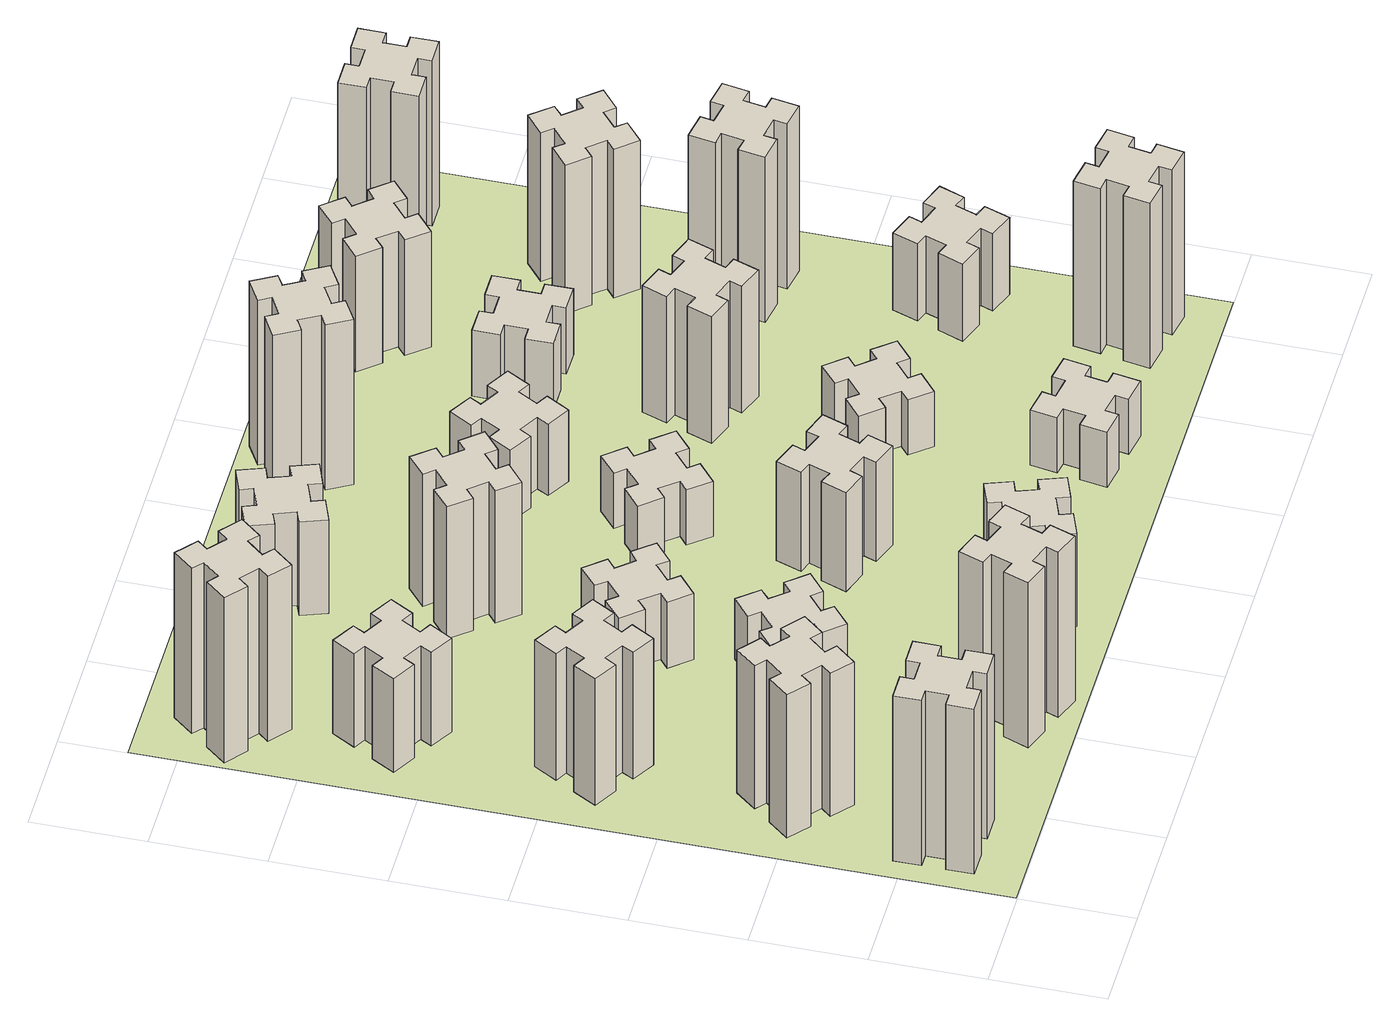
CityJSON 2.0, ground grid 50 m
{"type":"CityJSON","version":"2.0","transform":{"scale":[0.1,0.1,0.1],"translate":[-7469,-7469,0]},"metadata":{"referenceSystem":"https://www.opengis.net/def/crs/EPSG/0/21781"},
"CityObjects":{
"building1":{"type":"Building","attributes":{"class":"1000","function":"1000","usage":"1000","yearOfConstruction":2016,"roofType":"1000","measuredHeight":90,"storeysAboveGround":30,"storeysBelowGround":0},"geometry":[{"type":"Solid","lod":"1","boundaries":[[[[0,1,2,3,4,5,6,7,8,9,10,11,12,13,14,15,16,17,18,19]],[[17,16,20,21]],[[16,15,22,20]],[[15,14,23,22]],[[14,13,24,23]],[[13,12,25,24]],[[12,11,26,25]],[[11,10,27,26]],[[10,9,28,27]],[[9,8,29,28]],[[8,7,30,29]],[[7,6,31,30]],[[6,5,32,31]],[[5,4,33,32]],[[4,3,34,33]],[[3,2,35,34]],[[2,1,36,35]],[[1,0,37,36]],[[0,19,38,37]],[[19,18,39,38]],[[18,17,21,39]],[[24,25,26,27,28,29,30,31,32,33,34,35,36,37,38,39,21,20,22,23]]]]}]},
"building2":{"type":"Building","attributes":{"class":"1000","function":"1000","usage":"1000","yearOfConstruction":2016,"roofType":"1000","measuredHeight":78,"storeysAboveGround":30,"storeysBelowGround":0},"geometry":[{"type":"Solid","lod":"1","boundaries":[[[[40,41,42,43,44,45,46,47,48,49,50,51,52,53,54,55,56,57,58,59]],[[57,56,60,61]],[[56,55,62,60]],[[55,54,63,62]],[[54,53,64,63]],[[53,52,65,64]],[[52,51,66,65]],[[51,50,67,66]],[[50,49,68,67]],[[49,48,69,68]],[[48,47,70,69]],[[47,46,71,70]],[[46,45,72,71]],[[45,44,73,72]],[[44,43,74,73]],[[43,42,75,74]],[[42,41,76,75]],[[41,40,77,76]],[[40,59,78,77]],[[59,58,79,78]],[[58,57,61,79]],[[64,65,66,67,68,69,70,71,72,73,74,75,76,77,78,79,61,60,62,63]]]]}]},
"building3":{"type":"Building","attributes":{"class":"1000","function":"1000","usage":"1000","yearOfConstruction":2016,"roofType":"1000","measuredHeight":69,"storeysAboveGround":30,"storeysBelowGround":0},"geometry":[{"type":"Solid","lod":"1","boundaries":[[[[80,81,82,83,84,85,86,87,88,89,90,91,92,93,94,95,96,97,98,99]],[[97,96,100,101]],[[96,95,102,100]],[[95,94,103,102]],[[94,93,104,103]],[[93,92,105,104]],[[92,91,106,105]],[[91,90,107,106]],[[90,89,108,107]],[[89,88,109,108]],[[88,87,110,109]],[[87,86,111,110]],[[86,85,112,111]],[[85,84,113,112]],[[84,83,114,113]],[[83,82,115,114]],[[82,81,116,115]],[[81,80,117,116]],[[80,99,118,117]],[[99,98,119,118]],[[98,97,101,119]],[[104,105,106,107,108,109,110,111,112,113,114,115,116,117,118,119,101,100,102,103]]]]}]},
"building4":{"type":"Building","attributes":{"class":"1000","function":"1000","usage":"1000","yearOfConstruction":2016,"roofType":"1000","measuredHeight":51,"storeysAboveGround":30,"storeysBelowGround":0},"geometry":[{"type":"Solid","lod":"1","boundaries":[[[[120,121,122,123,124,125,126,127,128,129,130,131,132,133,134,135,136,137,138,139]],[[137,136,140,141]],[[136,135,142,140]],[[135,134,143,142]],[[134,133,144,143]],[[133,132,145,144]],[[132,131,146,145]],[[131,130,147,146]],[[130,129,148,147]],[[129,128,149,148]],[[128,127,150,149]],[[127,126,151,150]],[[126,125,152,151]],[[125,124,153,152]],[[124,123,154,153]],[[123,122,155,154]],[[122,121,156,155]],[[121,120,157,156]],[[120,139,158,157]],[[139,138,159,158]],[[138,137,141,159]],[[144,145,146,147,148,149,150,151,152,153,154,155,156,157,158,159,141,140,142,143]]]]}]},
"building5":{"type":"Building","attributes":{"class":"1000","function":"1000","usage":"1000","yearOfConstruction":2016,"roofType":"1000","measuredHeight":90,"storeysAboveGround":30,"storeysBelowGround":0},"geometry":[{"type":"Solid","lod":"1","boundaries":[[[[160,161,162,163,164,165,166,167,168,169,170,171,172,173,174,175,176,177,178,179]],[[177,176,180,181]],[[176,175,182,180]],[[175,174,183,182]],[[174,173,184,183]],[[173,172,185,184]],[[172,171,186,185]],[[171,170,187,186]],[[170,169,188,187]],[[169,168,189,188]],[[168,167,190,189]],[[167,166,191,190]],[[166,165,192,191]],[[165,164,193,192]],[[164,163,194,193]],[[163,162,195,194]],[[162,161,196,195]],[[161,160,197,196]],[[160,179,198,197]],[[179,178,199,198]],[[178,177,181,199]],[[184,185,186,187,188,189,190,191,192,193,194,195,196,197,198,199,181,180,182,183]]]]}]},
"building6":{"type":"Building","attributes":{"class":"1000","function":"1000","usage":"1000","yearOfConstruction":2016,"roofType":"1000","measuredHeight":90,"storeysAboveGround":30,"storeysBelowGround":0},"geometry":[{"type":"Solid","lod":"1","boundaries":[[[[200,201,202,203,204,205,206,207,208,209,210,211,212,213,214,215,216,217,218,219]],[[217,216,220,221]],[[216,215,222,220]],[[215,214,223,222]],[[214,213,224,223]],[[213,212,225,224]],[[212,211,226,225]],[[211,210,227,226]],[[210,209,228,227]],[[209,208,229,228]],[[208,207,230,229]],[[207,206,231,230]],[[206,205,232,231]],[[205,204,233,232]],[[204,203,234,233]],[[203,202,235,234]],[[202,201,236,235]],[[201,200,237,236]],[[200,219,238,237]],[[219,218,239,238]],[[218,217,221,239]],[[224,225,226,227,228,229,230,231,232,233,234,235,236,237,238,239,221,220,222,223]]]]}]},
"building7":{"type":"Building","attributes":{"class":"1000","function":"1000","usage":"1000","yearOfConstruction":2016,"roofType":"1000","measuredHeight":33,"storeysAboveGround":30,"storeysBelowGround":0},"geometry":[{"type":"Solid","lod":"1","boundaries":[[[[240,241,242,243,244,245,246,247,248,249,250,251,252,253,254,255,256,257,258,259]],[[257,256,260,261]],[[256,255,262,260]],[[255,254,263,262]],[[254,253,264,263]],[[253,252,265,264]],[[252,251,266,265]],[[251,250,267,266]],[[250,249,268,267]],[[249,248,269,268]],[[248,247,270,269]],[[247,246,271,270]],[[246,245,272,271]],[[245,244,273,272]],[[244,243,274,273]],[[243,242,275,274]],[[242,241,276,275]],[[241,240,277,276]],[[240,259,278,277]],[[259,258,279,278]],[[258,257,261,279]],[[264,265,266,267,268,269,270,271,272,273,274,275,276,277,278,279,261,260,262,263]]]]}]},
"building8":{"type":"Building","attributes":{"class":"1000","function":"1000","usage":"1000","yearOfConstruction":2016,"roofType":"1000","measuredHeight":36,"storeysAboveGround":30,"storeysBelowGround":0},"geometry":[{"type":"Solid","lod":"1","boundaries":[[[[280,281,282,283,284,285,286,287,288,289,290,291,292,293,294,295,296,297,298,299]],[[297,296,300,301]],[[296,295,302,300]],[[295,294,303,302]],[[294,293,304,303]],[[293,292,305,304]],[[292,291,306,305]],[[291,290,307,306]],[[290,289,308,307]],[[289,288,309,308]],[[288,287,310,309]],[[287,286,311,310]],[[286,285,312,311]],[[285,284,313,312]],[[284,283,314,313]],[[283,282,315,314]],[[282,281,316,315]],[[281,280,317,316]],[[280,299,318,317]],[[299,298,319,318]],[[298,297,301,319]],[[304,305,306,307,308,309,310,311,312,313,314,315,316,317,318,319,301,300,302,303]]]]}]},
"building9":{"type":"Building","attributes":{"class":"1000","function":"1000","usage":"1000","yearOfConstruction":2016,"roofType":"1000","measuredHeight":51,"storeysAboveGround":30,"storeysBelowGround":0},"geometry":[{"type":"Solid","lod":"1","boundaries":[[[[320,321,322,323,324,325,326,327,328,329,330,331,332,333,334,335,336,337,338,339]],[[337,336,340,341]],[[336,335,342,340]],[[335,334,343,342]],[[334,333,344,343]],[[333,332,345,344]],[[332,331,346,345]],[[331,330,347,346]],[[330,329,348,347]],[[329,328,349,348]],[[328,327,350,349]],[[327,326,351,350]],[[326,325,352,351]],[[325,324,353,352]],[[324,323,354,353]],[[323,322,355,354]],[[322,321,356,355]],[[321,320,357,356]],[[320,339,358,357]],[[339,338,359,358]],[[338,337,341,359]],[[344,345,346,347,348,349,350,351,352,353,354,355,356,357,358,359,341,340,342,343]]]]}]},
"building10":{"type":"Building","attributes":{"class":"1000","function":"1000","usage":"1000","yearOfConstruction":2016,"roofType":"1000","measuredHeight":72,"storeysAboveGround":30,"storeysBelowGround":0},"geometry":[{"type":"Solid","lod":"1","boundaries":[[[[360,361,362,363,364,365,366,367,368,369,370,371,372,373,374,375,376,377,378,379]],[[377,376,380,381]],[[376,375,382,380]],[[375,374,383,382]],[[374,373,384,383]],[[373,372,385,384]],[[372,371,386,385]],[[371,370,387,386]],[[370,369,388,387]],[[369,368,389,388]],[[368,367,390,389]],[[367,366,391,390]],[[366,365,392,391]],[[365,364,393,392]],[[364,363,394,393]],[[363,362,395,394]],[[362,361,396,395]],[[361,360,397,396]],[[360,379,398,397]],[[379,378,399,398]],[[378,377,381,399]],[[384,385,386,387,388,389,390,391,392,393,394,395,396,397,398,399,381,380,382,383]]]]}]},
"building11":{"type":"Building","attributes":{"class":"1000","function":"1000","usage":"1000","yearOfConstruction":2016,"roofType":"1000","measuredHeight":51,"storeysAboveGround":30,"storeysBelowGround":0},"geometry":[{"type":"Solid","lod":"1","boundaries":[[[[400,401,402,403,404,405,406,407,408,409,410,411,412,413,414,415,416,417,418,419]],[[417,416,420,421]],[[416,415,422,420]],[[415,414,423,422]],[[414,413,424,423]],[[413,412,425,424]],[[412,411,426,425]],[[411,410,427,426]],[[410,409,428,427]],[[409,408,429,428]],[[408,407,430,429]],[[407,406,431,430]],[[406,405,432,431]],[[405,404,433,432]],[[404,403,434,433]],[[403,402,435,434]],[[402,401,436,435]],[[401,400,437,436]],[[400,419,438,437]],[[419,418,439,438]],[[418,417,421,439]],[[424,425,426,427,428,429,430,431,432,433,434,435,436,437,438,439,421,420,422,423]]]]}]},
"building12":{"type":"Building","attributes":{"class":"1000","function":"1000","usage":"1000","yearOfConstruction":2016,"roofType":"1000","measuredHeight":54,"storeysAboveGround":30,"storeysBelowGround":0},"geometry":[{"type":"Solid","lod":"1","boundaries":[[[[440,441,442,443,444,445,446,447,448,449,450,451,452,453,454,455,456,457,458,459]],[[457,456,460,461]],[[456,455,462,460]],[[455,454,463,462]],[[454,453,464,463]],[[453,452,465,464]],[[452,451,466,465]],[[451,450,467,466]],[[450,449,468,467]],[[449,448,469,468]],[[448,447,470,469]],[[447,446,471,470]],[[446,445,472,471]],[[445,444,473,472]],[[444,443,474,473]],[[443,442,475,474]],[[442,441,476,475]],[[441,440,477,476]],[[440,459,478,477]],[[459,458,479,478]],[[458,457,461,479]],[[464,465,466,467,468,469,470,471,472,473,474,475,476,477,478,479,461,460,462,463]]]]}]},
"building13":{"type":"Building","attributes":{"class":"1000","function":"1000","usage":"1000","yearOfConstruction":2016,"roofType":"1000","measuredHeight":30,"storeysAboveGround":30,"storeysBelowGround":0},"geometry":[{"type":"Solid","lod":"1","boundaries":[[[[480,481,482,483,484,485,486,487,488,489,490,491,492,493,494,495,496,497,498,499]],[[497,496,500,501]],[[496,495,502,500]],[[495,494,503,502]],[[494,493,504,503]],[[493,492,505,504]],[[492,491,506,505]],[[491,490,507,506]],[[490,489,508,507]],[[489,488,509,508]],[[488,487,510,509]],[[487,486,511,510]],[[486,485,512,511]],[[485,484,513,512]],[[484,483,514,513]],[[483,482,515,514]],[[482,481,516,515]],[[481,480,517,516]],[[480,499,518,517]],[[499,498,519,518]],[[498,497,501,519]],[[504,505,506,507,508,509,510,511,512,513,514,515,516,517,518,519,501,500,502,503]]]]}]},
"building14":{"type":"Building","attributes":{"class":"1000","function":"1000","usage":"1000","yearOfConstruction":2016,"roofType":"1000","measuredHeight":39,"storeysAboveGround":30,"storeysBelowGround":0},"geometry":[{"type":"Solid","lod":"1","boundaries":[[[[520,521,522,523,524,525,526,527,528,529,530,531,532,533,534,535,536,537,538,539]],[[537,536,540,541]],[[536,535,542,540]],[[535,534,543,542]],[[534,533,544,543]],[[533,532,545,544]],[[532,531,546,545]],[[531,530,547,546]],[[530,529,548,547]],[[529,528,549,548]],[[528,527,550,549]],[[527,526,551,550]],[[526,525,552,551]],[[525,524,553,552]],[[524,523,554,553]],[[523,522,555,554]],[[522,521,556,555]],[[521,520,557,556]],[[520,539,558,557]],[[539,538,559,558]],[[538,537,541,559]],[[544,545,546,547,548,549,550,551,552,553,554,555,556,557,558,559,541,540,542,543]]]]}]},
"building15":{"type":"Building","attributes":{"class":"1000","function":"1000","usage":"1000","yearOfConstruction":2016,"roofType":"1000","measuredHeight":30,"storeysAboveGround":30,"storeysBelowGround":0},"geometry":[{"type":"Solid","lod":"1","boundaries":[[[[560,561,562,563,564,565,566,567,568,569,570,571,572,573,574,575,576,577,578,579]],[[577,576,580,581]],[[576,575,582,580]],[[575,574,583,582]],[[574,573,584,583]],[[573,572,585,584]],[[572,571,586,585]],[[571,570,587,586]],[[570,569,588,587]],[[569,568,589,588]],[[568,567,590,589]],[[567,566,591,590]],[[566,565,592,591]],[[565,564,593,592]],[[564,563,594,593]],[[563,562,595,594]],[[562,561,596,595]],[[561,560,597,596]],[[560,579,598,597]],[[579,578,599,598]],[[578,577,581,599]],[[584,585,586,587,588,589,590,591,592,593,594,595,596,597,598,599,581,580,582,583]]]]}]},
"building16":{"type":"Building","attributes":{"class":"1000","function":"1000","usage":"1000","yearOfConstruction":2016,"roofType":"1000","measuredHeight":90,"storeysAboveGround":30,"storeysBelowGround":0},"geometry":[{"type":"Solid","lod":"1","boundaries":[[[[600,601,602,603,604,605,606,607,608,609,610,611,612,613,614,615,616,617,618,619]],[[617,616,620,621]],[[616,615,622,620]],[[615,614,623,622]],[[614,613,624,623]],[[613,612,625,624]],[[612,611,626,625]],[[611,610,627,626]],[[610,609,628,627]],[[609,608,629,628]],[[608,607,630,629]],[[607,606,631,630]],[[606,605,632,631]],[[605,604,633,632]],[[604,603,634,633]],[[603,602,635,634]],[[602,601,636,635]],[[601,600,637,636]],[[600,619,638,637]],[[619,618,639,638]],[[618,617,621,639]],[[624,625,626,627,628,629,630,631,632,633,634,635,636,637,638,639,621,620,622,623]]]]}]},
"building17":{"type":"Building","attributes":{"class":"1000","function":"1000","usage":"1000","yearOfConstruction":2016,"roofType":"1000","measuredHeight":30,"storeysAboveGround":30,"storeysBelowGround":0},"geometry":[{"type":"Solid","lod":"1","boundaries":[[[[640,641,642,643,644,645,646,647,648,649,650,651,652,653,654,655,656,657,658,659]],[[657,656,660,661]],[[656,655,662,660]],[[655,654,663,662]],[[654,653,664,663]],[[653,652,665,664]],[[652,651,666,665]],[[651,650,667,666]],[[650,649,668,667]],[[649,648,669,668]],[[648,647,670,669]],[[647,646,671,670]],[[646,645,672,671]],[[645,644,673,672]],[[644,643,674,673]],[[643,642,675,674]],[[642,641,676,675]],[[641,640,677,676]],[[640,659,678,677]],[[659,658,679,678]],[[658,657,661,679]],[[664,665,666,667,668,669,670,671,672,673,674,675,676,677,678,679,661,660,662,663]]]]}]},
"building18":{"type":"Building","attributes":{"class":"1000","function":"1000","usage":"1000","yearOfConstruction":2016,"roofType":"1000","measuredHeight":69,"storeysAboveGround":30,"storeysBelowGround":0},"geometry":[{"type":"Solid","lod":"1","boundaries":[[[[680,681,682,683,684,685,686,687,688,689,690,691,692,693,694,695,696,697,698,699]],[[697,696,700,701]],[[696,695,702,700]],[[695,694,703,702]],[[694,693,704,703]],[[693,692,705,704]],[[692,691,706,705]],[[691,690,707,706]],[[690,689,708,707]],[[689,688,709,708]],[[688,687,710,709]],[[687,686,711,710]],[[686,685,712,711]],[[685,684,713,712]],[[684,683,714,713]],[[683,682,715,714]],[[682,681,716,715]],[[681,680,717,716]],[[680,699,718,717]],[[699,698,719,718]],[[698,697,701,719]],[[704,705,706,707,708,709,710,711,712,713,714,715,716,717,718,719,701,700,702,703]]]]}]},
"building19":{"type":"Building","attributes":{"class":"1000","function":"1000","usage":"1000","yearOfConstruction":2016,"roofType":"1000","measuredHeight":36,"storeysAboveGround":30,"storeysBelowGround":0},"geometry":[{"type":"Solid","lod":"1","boundaries":[[[[720,721,722,723,724,725,726,727,728,729,730,731,732,733,734,735,736,737,738,739]],[[737,736,740,741]],[[736,735,742,740]],[[735,734,743,742]],[[734,733,744,743]],[[733,732,745,744]],[[732,731,746,745]],[[731,730,747,746]],[[730,729,748,747]],[[729,728,749,748]],[[728,727,750,749]],[[727,726,751,750]],[[726,725,752,751]],[[725,724,753,752]],[[724,723,754,753]],[[723,722,755,754]],[[722,721,756,755]],[[721,720,757,756]],[[720,739,758,757]],[[739,738,759,758]],[[738,737,741,759]],[[744,745,746,747,748,749,750,751,752,753,754,755,756,757,758,759,741,740,742,743]]]]}]},
"building20":{"type":"Building","attributes":{"class":"1000","function":"1000","usage":"1000","yearOfConstruction":2016,"roofType":"1000","measuredHeight":90,"storeysAboveGround":30,"storeysBelowGround":0},"geometry":[{"type":"Solid","lod":"1","boundaries":[[[[760,761,762,763,764,765,766,767,768,769,770,771,772,773,774,775,776,777,778,779]],[[777,776,780,781]],[[776,775,782,780]],[[775,774,783,782]],[[774,773,784,783]],[[773,772,785,784]],[[772,771,786,785]],[[771,770,787,786]],[[770,769,788,787]],[[769,768,789,788]],[[768,767,790,789]],[[767,766,791,790]],[[766,765,792,791]],[[765,764,793,792]],[[764,763,794,793]],[[763,762,795,794]],[[762,761,796,795]],[[761,760,797,796]],[[760,779,798,797]],[[779,778,799,798]],[[778,777,781,799]],[[784,785,786,787,788,789,790,791,792,793,794,795,796,797,798,799,781,780,782,783]]]]}]},
"building21":{"type":"Building","attributes":{"class":"1000","function":"1000","usage":"1000","yearOfConstruction":2016,"roofType":"1000","measuredHeight":63,"storeysAboveGround":30,"storeysBelowGround":0},"geometry":[{"type":"Solid","lod":"1","boundaries":[[[[800,801,802,803,804,805,806,807,808,809,810,811,812,813,814,815,816,817,818,819]],[[817,816,820,821]],[[816,815,822,820]],[[815,814,823,822]],[[814,813,824,823]],[[813,812,825,824]],[[812,811,826,825]],[[811,810,827,826]],[[810,809,828,827]],[[809,808,829,828]],[[808,807,830,829]],[[807,806,831,830]],[[806,805,832,831]],[[805,804,833,832]],[[804,803,834,833]],[[803,802,835,834]],[[802,801,836,835]],[[801,800,837,836]],[[800,819,838,837]],[[819,818,839,838]],[[818,817,821,839]],[[824,825,826,827,828,829,830,831,832,833,834,835,836,837,838,839,821,820,822,823]]]]}]},
"building22":{"type":"Building","attributes":{"class":"1000","function":"1000","usage":"1000","yearOfConstruction":2016,"roofType":"1000","measuredHeight":42,"storeysAboveGround":30,"storeysBelowGround":0},"geometry":[{"type":"Solid","lod":"1","boundaries":[[[[840,841,842,843,844,845,846,847,848,849,850,851,852,853,854,855,856,857,858,859]],[[857,856,860,861]],[[856,855,862,860]],[[855,854,863,862]],[[854,853,864,863]],[[853,852,865,864]],[[852,851,866,865]],[[851,850,867,866]],[[850,849,868,867]],[[849,848,869,868]],[[848,847,870,869]],[[847,846,871,870]],[[846,845,872,871]],[[845,844,873,872]],[[844,843,874,873]],[[843,842,875,874]],[[842,841,876,875]],[[841,840,877,876]],[[840,859,878,877]],[[859,858,879,878]],[[858,857,861,879]],[[864,865,866,867,868,869,870,871,872,873,874,875,876,877,878,879,861,860,862,863]]]]}]},
"building23":{"type":"Building","attributes":{"class":"1000","function":"1000","usage":"1000","yearOfConstruction":2016,"roofType":"1000","measuredHeight":90,"storeysAboveGround":30,"storeysBelowGround":0},"geometry":[{"type":"Solid","lod":"1","boundaries":[[[[880,881,882,883,884,885,886,887,888,889,890,891,892,893,894,895,896,897,898,899]],[[897,896,900,901]],[[896,895,902,900]],[[895,894,903,902]],[[894,893,904,903]],[[893,892,905,904]],[[892,891,906,905]],[[891,890,907,906]],[[890,889,908,907]],[[889,888,909,908]],[[888,887,910,909]],[[887,886,911,910]],[[886,885,912,911]],[[885,884,913,912]],[[884,883,914,913]],[[883,882,915,914]],[[882,881,916,915]],[[881,880,917,916]],[[880,899,918,917]],[[899,898,919,918]],[[898,897,901,919]],[[904,905,906,907,908,909,910,911,912,913,914,915,916,917,918,919,901,900,902,903]]]]}]},
"building24":{"type":"Building","attributes":{"class":"1000","function":"1000","usage":"1000","yearOfConstruction":2016,"roofType":"1000","measuredHeight":81,"storeysAboveGround":30,"storeysBelowGround":0},"geometry":[{"type":"Solid","lod":"1","boundaries":[[[[920,921,922,923,924,925,926,927,928,929,930,931,932,933,934,935,936,937,938,939]],[[937,936,940,941]],[[936,935,942,940]],[[935,934,943,942]],[[934,933,944,943]],[[933,932,945,944]],[[932,931,946,945]],[[931,930,947,946]],[[930,929,948,947]],[[929,928,949,948]],[[928,927,950,949]],[[927,926,951,950]],[[926,925,952,951]],[[925,924,953,952]],[[924,923,954,953]],[[923,922,955,954]],[[922,921,956,955]],[[921,920,957,956]],[[920,939,958,957]],[[939,938,959,958]],[[938,937,941,959]],[[944,945,946,947,948,949,950,951,952,953,954,955,956,957,958,959,941,940,942,943]]]]}]},
"building25":{"type":"Building","attributes":{"class":"1000","function":"1000","usage":"1000","yearOfConstruction":2016,"roofType":"1000","measuredHeight":90,"storeysAboveGround":30,"storeysBelowGround":0},"geometry":[{"type":"Solid","lod":"1","boundaries":[[[[960,961,962,963,964,965,966,967,968,969,970,971,972,973,974,975,976,977,978,979]],[[977,976,980,981]],[[976,975,982,980]],[[975,974,983,982]],[[974,973,984,983]],[[973,972,985,984]],[[972,971,986,985]],[[971,970,987,986]],[[970,969,988,987]],[[969,968,989,988]],[[968,967,990,989]],[[967,966,991,990]],[[966,965,992,991]],[[965,964,993,992]],[[964,963,994,993]],[[963,962,995,994]],[[962,961,996,995]],[[961,960,997,996]],[[960,979,998,997]],[[979,978,999,998]],[[978,977,981,999]],[[984,985,986,987,988,989,990,991,992,993,994,995,996,997,998,999,981,980,982,983]]]]}]},
"landuse1":{"type":"LandUse","attributes":{"name":"plot1","function":"1010"},"geometry":[{"type":"MultiSurface","lod":"1","boundaries":[[[1000,1001,1002,1003]]]}]}
},
"vertices":[
[165,425,0],[165,325,0],[105,325,0],[105,205,0],[225,205,0],[225,265,0],[325,265,0],[325,205,0],[445,205,0],[445,325,0],[385,325,0],[385,425,0],[445,425,0],[445,545,0],[325,545,0],[325,485,0],[225,485,0],[225,545,0],[105,545,0],[105,425,0],[225,485,900],[225,545,900],[325,485,900],[325,545,900],[445,545,900],[445,425,900],[385,425,900],[385,325,900],[445,325,900],[445,205,900],[325,205,900],[325,265,900],[225,265,900],[225,205,900],[105,205,900],[105,325,900],[165,325,900],[165,425,900],[105,425,900],[105,545,900],
[484,1067,0],[408,1132,0],[446,1178,0],[354,1255,0],[277,1163,0],[323,1124,0],[259,1048,0],[213,1086,0],[136,994,0],[228,917,0],[266,963,0],[343,899,0],[304,853,0],[396,776,0],[473,868,0],[427,906,0],[492,983,0],[538,944,0],[615,1036,0],[523,1113,0],[492,983,780],[538,944,780],[427,906,780],[473,868,780],[396,776,780],[304,853,780],[343,899,780],[266,963,780],[228,917,780],[136,994,780],[213,1086,780],[259,1048,780],[323,1124,780],[277,1163,780],[354,1255,780],[446,1178,780],[408,1132,780],[484,1067,780],[523,1113,780],[615,1036,780],
[474,1926,0],[387,1976,0],[417,2028,0],[313,2088,0],[253,1984,0],[305,1954,0],[255,1867,0],[203,1897,0],[143,1793,0],[247,1733,0],[277,1785,0],[364,1735,0],[334,1683,0],[438,1623,0],[498,1727,0],[446,1757,0],[496,1844,0],[548,1814,0],[608,1918,0],[504,1978,0],[496,1844,690],[548,1814,690],[446,1757,690],[498,1727,690],[438,1623,690],[334,1683,690],[364,1735,690],[277,1785,690],[247,1733,690],[143,1793,690],[203,1897,690],[255,1867,690],[305,1954,690],[253,1984,690],[313,2088,690],[417,2028,690],[387,1976,690],[474,1926,690],[504,1978,690],[608,1918,690],
[446,2597,0],[496,2684,0],[548,2654,0],[608,2758,0],[504,2818,0],[474,2766,0],[387,2816,0],[417,2868,0],[313,2928,0],[253,2824,0],[305,2794,0],[255,2707,0],[203,2737,0],[143,2633,0],[247,2573,0],[277,2625,0],[364,2575,0],[334,2523,0],[438,2463,0],[498,2567,0],[364,2575,510],[334,2523,510],[277,2625,510],[247,2573,510],[143,2633,510],[203,2737,510],[255,2707,510],[305,2794,510],[253,2824,510],[313,2928,510],[417,2868,510],[387,2816,510],[474,2766,510],[504,2818,510],[608,2758,510],[548,2654,510],[496,2684,510],[446,2597,510],[498,2567,510],[438,2463,510],
[1029,360,0],[995,266,0],[939,287,0],[897,174,0],[1010,133,0],[1031,189,0],[1125,155,0],[1104,99,0],[1217,57,0],[1258,170,0],[1202,191,0],[1236,285,0],[1292,264,0],[1333,377,0],[1220,418,0],[1200,362,0],[1106,396,0],[1127,452,0],[1014,493,0],[973,380,0],[1106,396,900],[1127,452,900],[1200,362,900],[1220,418,900],[1333,377,900],[1292,264,900],[1236,285,900],[1202,191,900],[1258,170,900],[1217,57,900],[1104,99,900],[1125,155,900],[1031,189,900],[1010,133,900],[897,174,900],[939,287,900],[995,266,900],[1029,360,900],[973,380,900],[1014,493,900],
[384,3387,0],[308,3452,0],[346,3498,0],[254,3575,0],[177,3483,0],[223,3444,0],[159,3368,0],[113,3406,0],[36,3314,0],[128,3237,0],[166,3283,0],[243,3219,0],[204,3173,0],[296,3096,0],[373,3188,0],[327,3226,0],[392,3303,0],[438,3264,0],[515,3356,0],[423,3433,0],[392,3303,900],[438,3264,900],[327,3226,900],[373,3188,900],[296,3096,900],[204,3173,900],[243,3219,900],[166,3283,900],[128,3237,900],[36,3314,900],[113,3406,900],[159,3368,900],[223,3444,900],[177,3483,900],[254,3575,900],[346,3498,900],[308,3452,900],[384,3387,900],[423,3433,900],[515,3356,900],
[1083,1332,0],[1006,1267,0],[968,1313,0],[876,1236,0],[953,1144,0],[999,1183,0],[1063,1106,0],[1017,1068,0],[1094,976,0],[1186,1053,0],[1148,1099,0],[1224,1163,0],[1263,1117,0],[1355,1194,0],[1278,1286,0],[1232,1248,0],[1167,1324,0],[1213,1363,0],[1136,1455,0],[1044,1378,0],[1167,1324,330],[1213,1363,330],[1232,1248,330],[1278,1286,330],[1355,1194,330],[1263,1117,330],[1224,1163,330],[1148,1099,330],[1186,1053,330],[1094,976,330],[1017,1068,330],[1063,1106,330],[999,1183,330],[953,1144,330],[876,1236,330],[968,1313,330],[1006,1267,330],[1083,1332,330],[1044,1378,330],[1136,1455,330],
[1083,1972,0],[1006,1907,0],[968,1953,0],[876,1876,0],[953,1784,0],[999,1823,0],[1063,1746,0],[1017,1708,0],[1094,1616,0],[1186,1693,0],[1148,1739,0],[1224,1803,0],[1263,1757,0],[1355,1834,0],[1278,1926,0],[1232,1888,0],[1167,1964,0],[1213,2003,0],[1136,2095,0],[1044,2018,0],[1167,1964,360],[1213,2003,360],[1232,1888,360],[1278,1926,360],[1355,1834,360],[1263,1757,360],[1224,1803,360],[1148,1739,360],[1186,1693,360],[1094,1616,360],[1017,1708,360],[1063,1746,360],[999,1823,360],[953,1784,360],[876,1876,360],[968,1953,360],[1006,1907,360],[1083,1972,360],[1044,2018,360],[1136,2095,360],
[1765,496,0],[1671,462,0],[1650,518,0],[1537,477,0],[1579,364,0],[1635,385,0],[1669,291,0],[1613,270,0],[1654,157,0],[1767,199,0],[1746,255,0],[1840,289,0],[1860,233,0],[1973,274,0],[1932,387,0],[1876,366,0],[1842,460,0],[1898,480,0],[1857,593,0],[1744,552,0],[1842,460,510],[1898,480,510],[1876,366,510],[1932,387,510],[1973,274,510],[1860,233,510],[1840,289,510],[1746,255,510],[1767,199,510],[1654,157,510],[1613,270,510],[1669,291,510],[1635,385,510],[1579,364,510],[1537,477,510],[1650,518,510],[1671,462,510],[1765,496,510],[1744,552,510],[1857,593,510],
[1099,2563,0],[1163,2486,0],[1117,2448,0],[1194,2356,0],[1286,2433,0],[1248,2479,0],[1324,2543,0],[1363,2497,0],[1455,2574,0],[1378,2666,0],[1332,2628,0],[1267,2704,0],[1313,2743,0],[1236,2835,0],[1144,2758,0],[1183,2712,0],[1106,2647,0],[1068,2693,0],[976,2616,0],[1053,2524,0],[1106,2647,720],[1068,2693,720],[1183,2712,720],[1144,2758,720],[1236,2835,720],[1313,2743,720],[1267,2704,720],[1332,2628,720],[1378,2666,720],[1455,2574,720],[1363,2497,720],[1324,2543,720],[1248,2479,720],[1286,2433,720],[1194,2356,720],[1117,2448,720],[1163,2486,720],[1099,2563,720],[1053,2524,720],[976,2616,720],
[1125,3456,0],[1031,3422,0],[1010,3478,0],[897,3437,0],[939,3324,0],[995,3345,0],[1029,3251,0],[973,3230,0],[1014,3117,0],[1127,3159,0],[1106,3215,0],[1200,3249,0],[1220,3193,0],[1333,3234,0],[1292,3347,0],[1236,3326,0],[1202,3420,0],[1258,3440,0],[1217,3553,0],[1104,3512,0],[1202,3420,510],[1258,3440,510],[1236,3326,510],[1292,3347,510],[1333,3234,510],[1220,3193,510],[1200,3249,510],[1106,3215,510],[1127,3159,510],[1014,3117,510],[973,3230,510],[1029,3251,510],[995,3345,510],[939,3324,510],[897,3437,510],[1010,3478,510],[1031,3422,510],[1125,3456,510],[1104,3512,510],[1217,3553,510],
[1769,1300,0],[1735,1206,0],[1679,1227,0],[1637,1114,0],[1750,1073,0],[1771,1129,0],[1865,1095,0],[1844,1039,0],[1957,997,0],[1998,1110,0],[1942,1131,0],[1976,1225,0],[2032,1204,0],[2073,1317,0],[1960,1358,0],[1940,1302,0],[1846,1336,0],[1867,1392,0],[1754,1433,0],[1713,1320,0],[1846,1336,540],[1867,1392,540],[1940,1302,540],[1960,1358,540],[2073,1317,540],[2032,1204,540],[1976,1225,540],[1942,1131,540],[1998,1110,540],[1957,997,540],[1844,1039,540],[1865,1095,540],[1771,1129,540],[1750,1073,540],[1637,1114,540],[1679,1227,540],[1735,1206,540],[1769,1300,540],[1713,1320,540],[1754,1433,540],
[1972,1988,0],[1907,2064,0],[1953,2103,0],[1876,2195,0],[1784,2118,0],[1823,2072,0],[1746,2007,0],[1708,2053,0],[1616,1976,0],[1693,1884,0],[1739,1923,0],[1803,1846,0],[1757,1808,0],[1834,1716,0],[1926,1793,0],[1888,1839,0],[1964,1903,0],[2003,1857,0],[2095,1934,0],[2018,2026,0],[1964,1903,300],[2003,1857,300],[1888,1839,300],[1926,1793,300],[1834,1716,300],[1757,1808,300],[1803,1846,300],[1739,1923,300],[1693,1884,300],[1616,1976,300],[1708,2053,300],[1746,2007,300],[1823,2072,300],[1784,2118,300],[1876,2195,300],[1953,2103,300],[1907,2064,300],[1972,1988,300],[2018,2026,300],[2095,1934,300],
[2026,2497,0],[2076,2584,0],[2128,2554,0],[2188,2658,0],[2084,2718,0],[2054,2666,0],[1967,2716,0],[1997,2768,0],[1893,2828,0],[1833,2724,0],[1885,2694,0],[1835,2607,0],[1783,2637,0],[1723,2533,0],[1827,2473,0],[1857,2525,0],[1944,2475,0],[1914,2423,0],[2018,2363,0],[2078,2467,0],[1944,2475,390],[1914,2423,390],[1857,2525,390],[1827,2473,390],[1723,2533,390],[1783,2637,390],[1835,2607,390],[1885,2694,390],[1833,2724,390],[1893,2828,390],[1997,2768,390],[1967,2716,390],[2054,2666,390],[2084,2718,390],[2188,2658,390],[2128,2554,390],[2076,2584,390],[2026,2497,390],[2078,2467,390],[2018,2363,390],
[2596,444,0],[2578,345,0],[2519,356,0],[2498,237,0],[2617,217,0],[2627,276,0],[2725,258,0],[2715,199,0],[2833,178,0],[2854,297,0],[2795,307,0],[2812,405,0],[2871,395,0],[2892,513,0],[2774,534,0],[2764,475,0],[2665,492,0],[2676,551,0],[2557,572,0],[2537,454,0],[2665,492,300],[2676,551,300],[2764,475,300],[2774,534,300],[2892,513,300],[2871,395,300],[2812,405,300],[2795,307,300],[2854,297,300],[2833,178,300],[2715,199,300],[2725,258,300],[2627,276,300],[2617,217,300],[2498,237,300],[2519,356,300],[2578,345,300],[2596,444,300],[2537,454,300],[2557,572,300],
[1844,3556,0],[1757,3506,0],[1727,3558,0],[1623,3498,0],[1683,3394,0],[1735,3424,0],[1785,3337,0],[1733,3307,0],[1793,3203,0],[1897,3263,0],[1867,3315,0],[1954,3365,0],[1984,3313,0],[2088,3373,0],[2028,3477,0],[1976,3447,0],[1926,3534,0],[1978,3564,0],[1918,3668,0],[1814,3608,0],[1926,3534,900],[1978,3564,900],[1976,3447,900],[2028,3477,900],[2088,3373,900],[1984,3313,900],[1954,3365,900],[1867,3315,900],[1897,3263,900],[1793,3203,900],[1733,3307,900],[1785,3337,900],[1735,3424,900],[1683,3394,900],[1623,3498,900],[1727,3558,900],[1757,3506,900],[1844,3556,900],[1814,3608,900],[1918,3668,900],
[2628,1099,0],[2704,1163,0],[2743,1117,0],[2835,1194,0],[2758,1286,0],[2712,1248,0],[2647,1324,0],[2693,1363,0],[2616,1455,0],[2524,1378,0],[2563,1332,0],[2486,1267,0],[2448,1313,0],[2356,1236,0],[2433,1144,0],[2479,1183,0],[2543,1106,0],[2497,1068,0],[2574,976,0],[2666,1053,0],[2543,1106,300],[2497,1068,300],[2479,1183,300],[2433,1144,300],[2356,1236,300],[2448,1313,300],[2486,1267,300],[2563,1332,300],[2524,1378,300],[2616,1455,300],[2693,1363,300],[2647,1324,300],[2712,1248,300],[2758,1286,300],[2835,1194,300],[2743,1117,300],[2704,1163,300],[2628,1099,300],[2666,1053,300],[2574,976,300],
[2682,1871,0],[2716,1965,0],[2772,1944,0],[2813,2057,0],[2700,2098,0],[2680,2042,0],[2586,2076,0],[2607,2132,0],[2494,2173,0],[2453,2060,0],[2509,2040,0],[2475,1946,0],[2419,1967,0],[2377,1854,0],[2490,1813,0],[2511,1869,0],[2605,1835,0],[2584,1779,0],[2697,1737,0],[2738,1850,0],[2605,1835,690],[2584,1779,690],[2511,1869,690],[2490,1813,690],[2377,1854,690],[2419,1967,690],[2475,1946,690],[2509,2040,690],[2453,2060,690],[2494,2173,690],[2607,2132,690],[2586,2076,690],[2680,2042,690],[2700,2098,690],[2813,2057,690],[2772,1944,690],[2716,1965,690],[2682,1871,690],[2738,1850,690],[2697,1737,690],
[2645,2805,0],[2545,2805,0],[2545,2865,0],[2425,2865,0],[2425,2745,0],[2485,2745,0],[2485,2645,0],[2425,2645,0],[2425,2525,0],[2545,2525,0],[2545,2585,0],[2645,2585,0],[2645,2525,0],[2765,2525,0],[2765,2645,0],[2705,2645,0],[2705,2745,0],[2765,2745,0],[2765,2865,0],[2645,2865,0],[2705,2745,360],[2765,2745,360],[2705,2645,360],[2765,2645,360],[2765,2525,360],[2645,2525,360],[2645,2585,360],[2545,2585,360],[2545,2525,360],[2425,2525,360],[2425,2645,360],[2485,2645,360],[2485,2745,360],[2425,2745,360],[2425,2865,360],[2545,2865,360],[2545,2805,360],[2645,2805,360],[2645,2865,360],[2765,2865,360],
[3504,475,0],[3405,492,0],[3416,551,0],[3297,572,0],[3277,454,0],[3336,444,0],[3318,345,0],[3259,356,0],[3238,237,0],[3357,217,0],[3367,276,0],[3465,258,0],[3455,199,0],[3573,178,0],[3594,297,0],[3535,307,0],[3552,405,0],[3611,395,0],[3632,513,0],[3514,534,0],[3552,405,900],[3611,395,900],[3535,307,900],[3594,297,900],[3573,178,900],[3455,199,900],[3465,258,900],[3367,276,900],[3357,217,900],[3238,237,900],[3259,356,900],[3318,345,900],[3336,444,900],[3277,454,900],[3297,572,900],[3416,551,900],[3405,492,900],[3504,475,900],[3514,534,900],[3632,513,900],
[2812,3368,0],[2747,3444,0],[2793,3483,0],[2716,3575,0],[2624,3498,0],[2663,3452,0],[2586,3387,0],[2548,3433,0],[2456,3356,0],[2533,3264,0],[2579,3303,0],[2643,3226,0],[2597,3188,0],[2674,3096,0],[2766,3173,0],[2728,3219,0],[2804,3283,0],[2843,3237,0],[2935,3314,0],[2858,3406,0],[2804,3283,630],[2843,3237,630],[2728,3219,630],[2766,3173,630],[2674,3096,630],[2597,3188,630],[2643,3226,630],[2579,3303,630],[2533,3264,630],[2456,3356,630],[2548,3433,630],[2586,3387,630],[2663,3452,630],[2624,3498,630],[2716,3575,630],[2793,3483,630],[2747,3444,630],[2812,3368,630],[2858,3406,630],[2935,3314,630],
[3351,1029,0],[3445,995,0],[3424,939,0],[3537,897,0],[3578,1010,0],[3522,1031,0],[3556,1125,0],[3612,1104,0],[3653,1217,0],[3540,1258,0],[3520,1202,0],[3426,1236,0],[3447,1292,0],[3334,1333,0],[3293,1220,0],[3349,1200,0],[3315,1106,0],[3259,1127,0],[3217,1014,0],[3330,973,0],[3315,1106,420],[3259,1127,420],[3349,1200,420],[3293,1220,420],[3334,1333,420],[3447,1292,420],[3426,1236,420],[3520,1202,420],[3540,1258,420],[3653,1217,420],[3612,1104,420],[3556,1125,420],[3522,1031,420],[3578,1010,420],[3537,897,420],[3424,939,420],[3445,995,420],[3351,1029,420],[3330,973,420],[3217,1014,420],
[3267,1856,0],[3365,1838,0],[3355,1779,0],[3473,1758,0],[3494,1877,0],[3435,1887,0],[3452,1985,0],[3511,1975,0],[3532,2093,0],[3414,2114,0],[3404,2055,0],[3305,2072,0],[3316,2131,0],[3197,2152,0],[3177,2034,0],[3236,2024,0],[3218,1925,0],[3159,1936,0],[3138,1817,0],[3257,1797,0],[3218,1925,900],[3159,1936,900],[3236,2024,900],[3177,2034,900],[3197,2152,900],[3316,2131,900],[3305,2072,900],[3404,2055,900],[3414,2114,900],[3532,2093,900],[3511,1975,900],[3452,1985,900],[3435,1887,900],[3494,1877,900],[3473,1758,900],[3355,1779,900],[3365,1838,900],[3267,1856,900],[3257,1797,900],[3138,1817,900],
[3119,2563,0],[3183,2486,0],[3137,2448,0],[3214,2356,0],[3306,2433,0],[3268,2479,0],[3344,2543,0],[3383,2497,0],[3475,2574,0],[3398,2666,0],[3352,2628,0],[3287,2704,0],[3333,2743,0],[3256,2835,0],[3164,2758,0],[3203,2712,0],[3126,2647,0],[3088,2693,0],[2996,2616,0],[3073,2524,0],[3126,2647,810],[3088,2693,810],[3203,2712,810],[3164,2758,810],[3256,2835,810],[3333,2743,810],[3287,2704,810],[3352,2628,810],[3398,2666,810],[3475,2574,810],[3383,2497,810],[3344,2543,810],[3268,2479,810],[3306,2433,810],[3214,2356,810],[3137,2448,810],[3183,2486,810],[3119,2563,810],[3073,2524,810],[2996,2616,810],
[3285,3325,0],[3385,3325,0],[3385,3265,0],[3505,3265,0],[3505,3385,0],[3445,3385,0],[3445,3485,0],[3505,3485,0],[3505,3605,0],[3385,3605,0],[3385,3545,0],[3285,3545,0],[3285,3605,0],[3165,3605,0],[3165,3485,0],[3225,3485,0],[3225,3385,0],[3165,3385,0],[3165,3265,0],[3285,3265,0],[3225,3385,900],[3165,3385,900],[3225,3485,900],[3165,3485,900],[3165,3605,900],[3285,3605,900],[3285,3545,900],[3385,3545,900],[3385,3605,900],[3505,3605,900],[3505,3485,900],[3445,3485,900],[3445,3385,900],[3505,3385,900],[3505,3265,900],[3385,3265,900],[3385,3325,900],[3285,3325,900],[3285,3265,900],[3165,3265,900],
[5,3705,0],[3705,3705,0],[3705,5,0],[5,5,0]
]}
